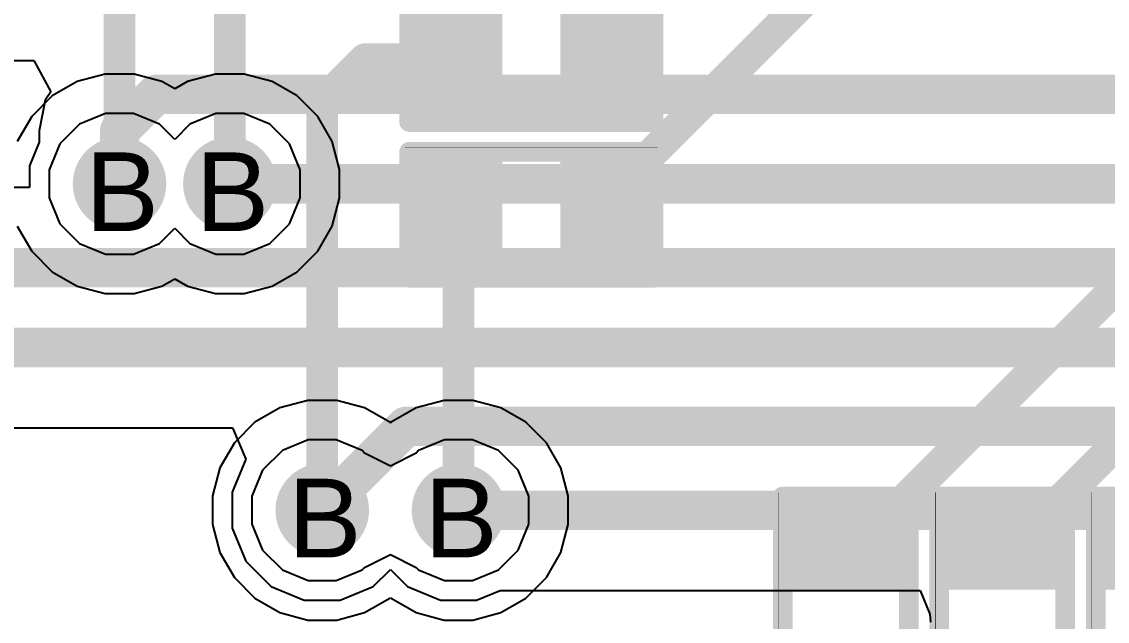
# Model space of a CAD drawing. Header units: inches. Extents: x 0 to 5379, y 0 to 5429.
# Drawn here: x 220.91 to 227.91, y 123.95 to 127.82 of the extents above; entities that cross this region are included whole.
import ezdxf

# ---------------------------------------------------------------- set-up
doc = ezdxf.new("R2010")
doc.units = ezdxf.units.IN
for name, color, linetype in [('Bottom Layer', 5, 'Continuous'), ('Bottom Solder', 6, 'Continuous'), ('Drill Drawing', 1, 'Continuous'), ('GND01', 16, 'Continuous'), ('GND02', 76, 'Continuous'), ('PWR', 156, 'Continuous'), ('SIG 01', 90, 'Continuous'), ('Top Layer', 1, 'Continuous'), ('Top Overlay', 2, 'Continuous'), ('Top Paste', 8, 'Continuous'), ('Top Solder', 216, 'Continuous'), ('Via Holes', 16, 'Continuous')]:
    doc.layers.add(name, color=color, linetype=linetype)
doc.styles.add('Arial', font='', dxfattribs={"height": 0.2})
doc.styles.get('Arial').set_extended_font_data('Arial')

# ---------------------------------------------------------------- blocks, each defined once
blk = doc.blocks.new('R___0402_449')
at = {"layer": 'Top Layer'}
for points in [[(-0.6985, -0.3175), (-0.6985, 0.3175), (-0.2413, 0.3175), (-0.2413, -0.3175)], [(0.2413, -0.3175), (0.2413, 0.3175), (0.6985, 0.3175), (0.6985, -0.3175)]]:
    blk.add_hatch(color=1, dxfattribs=at).paths.add_polyline_path(points)
at = {"layer": 'Top Paste'}
for points in [[(-0.6985, -0.3175), (-0.6985, 0.3175), (-0.2413, 0.3175), (-0.2413, -0.3175)], [(0.2413, -0.3175), (0.2413, 0.3175), (0.6985, 0.3175), (0.6985, -0.3175)]]:
    blk.add_hatch(color=8, dxfattribs=at).paths.add_polyline_path(points)
at = {"layer": 'Top Solder'}
for points in [[(-0.7535, -0.3725), (-0.7535, 0.3725), (-0.1863, 0.3725), (-0.1863, -0.3725)], [(0.1863, -0.3725), (0.1863, 0.3725), (0.7535, 0.3725), (0.7535, -0.3725)]]:
    blk.add_hatch(color=216, dxfattribs=at).paths.add_polyline_path(points)
at = {"layer": 'Top Overlay'}
for points in [[(-0.7874, -0.4064, 0.127, 0.127, 0), (-0.7874, 0.4064, 0.127, 0.127, 0)], [(0.7874, 0.4064, 0.127, 0.127, 0), (-0.7874, 0.4064, 0.127, 0.127, 0)], [(0.7874, -0.4064, 0.127, 0.127, 0), (0.7874, 0.4064, 0.127, 0.127, 0)], [(0.7874, -0.4064, 0.127, 0.127, 0), (-0.7874, -0.4064, 0.127, 0.127, 0)], [(0.8128, -0.4318, 0.00323, 0.00323, 0), (-0.8128, -0.4318, 0.00323, 0.00323, 0)]]:
    blk.add_lwpolyline(points, format="xyseb", dxfattribs=at)
for points in [[(-0.8191, 0.4064, 0.0635, 0.0635, 1), (-0.7556, 0.4064, 0.0635, 0.0635, 1)], [(-0.8191, 0.4064, 0.0635, 0.0635, 1), (-0.7556, 0.4064, 0.0635, 0.0635, 1)], [(0.7556, 0.4064, 0.0635, 0.0635, 1), (0.8191, 0.4064, 0.0635, 0.0635, 1)], [(0.7556, 0.4064, 0.0635, 0.0635, 1), (0.8191, 0.4064, 0.0635, 0.0635, 1)], [(-0.8191, -0.4064, 0.0635, 0.0635, 1), (-0.7556, -0.4064, 0.0635, 0.0635, 1)], [(-0.8191, -0.4064, 0.0635, 0.0635, 1), (-0.7556, -0.4064, 0.0635, 0.0635, 1)], [(0.7556, -0.4064, 0.0635, 0.0635, 1), (0.8191, -0.4064, 0.0635, 0.0635, 1)], [(0.7556, -0.4064, 0.0635, 0.0635, 1), (0.8191, -0.4064, 0.0635, 0.0635, 1)], [(-0.8136, -0.4318, 0.00161, 0.00161, 1), (-0.812, -0.4318, 0.00161, 0.00161, 1)], [(0.812, -0.4318, 0.00161, 0.00161, 1), (0.8136, -0.4318, 0.00161, 0.00161, 1)]]:
    blk.add_lwpolyline(points, format="xyseb", close=True, dxfattribs=at)
blk = doc.blocks.new('R___0402_450')
at = {"layer": 'Top Layer'}
for points in [[(-0.6985, -0.3175), (-0.6985, 0.3175), (-0.2413, 0.3175), (-0.2413, -0.3175)], [(0.2413, -0.3175), (0.2413, 0.3175), (0.6985, 0.3175), (0.6985, -0.3175)]]:
    blk.add_hatch(color=1, dxfattribs=at).paths.add_polyline_path(points)
at = {"layer": 'Top Paste'}
for points in [[(-0.6985, -0.3175), (-0.6985, 0.3175), (-0.2413, 0.3175), (-0.2413, -0.3175)], [(0.2413, -0.3175), (0.2413, 0.3175), (0.6985, 0.3175), (0.6985, -0.3175)]]:
    blk.add_hatch(color=8, dxfattribs=at).paths.add_polyline_path(points)
at = {"layer": 'Top Solder'}
for points in [[(-0.7535, -0.3725), (-0.7535, 0.3725), (-0.1863, 0.3725), (-0.1863, -0.3725)], [(0.1863, -0.3725), (0.1863, 0.3725), (0.7535, 0.3725), (0.7535, -0.3725)]]:
    blk.add_hatch(color=216, dxfattribs=at).paths.add_polyline_path(points)
at = {"layer": 'Top Overlay'}
for points in [[(-0.7874, -0.4064, 0.127, 0.127, 0), (-0.7874, 0.4064, 0.127, 0.127, 0)], [(0.7874, 0.4064, 0.127, 0.127, 0), (-0.7874, 0.4064, 0.127, 0.127, 0)], [(0.7874, -0.4064, 0.127, 0.127, 0), (0.7874, 0.4064, 0.127, 0.127, 0)], [(0.7874, -0.4064, 0.127, 0.127, 0), (-0.7874, -0.4064, 0.127, 0.127, 0)], [(0.8128, -0.4318, 0.00323, 0.00323, 0), (-0.8128, -0.4318, 0.00323, 0.00323, 0)]]:
    blk.add_lwpolyline(points, format="xyseb", dxfattribs=at)
for points in [[(-0.8191, 0.4064, 0.0635, 0.0635, 1), (-0.7556, 0.4064, 0.0635, 0.0635, 1)], [(-0.8191, 0.4064, 0.0635, 0.0635, 1), (-0.7556, 0.4064, 0.0635, 0.0635, 1)], [(0.7556, 0.4064, 0.0635, 0.0635, 1), (0.8191, 0.4064, 0.0635, 0.0635, 1)], [(0.7556, 0.4064, 0.0635, 0.0635, 1), (0.8191, 0.4064, 0.0635, 0.0635, 1)], [(-0.8191, -0.4064, 0.0635, 0.0635, 1), (-0.7556, -0.4064, 0.0635, 0.0635, 1)], [(-0.8191, -0.4064, 0.0635, 0.0635, 1), (-0.7556, -0.4064, 0.0635, 0.0635, 1)], [(0.7556, -0.4064, 0.0635, 0.0635, 1), (0.8191, -0.4064, 0.0635, 0.0635, 1)], [(0.7556, -0.4064, 0.0635, 0.0635, 1), (0.8191, -0.4064, 0.0635, 0.0635, 1)], [(-0.8136, -0.4318, 0.00161, 0.00161, 1), (-0.812, -0.4318, 0.00161, 0.00161, 1)], [(0.812, -0.4318, 0.00161, 0.00161, 1), (0.8136, -0.4318, 0.00161, 0.00161, 1)]]:
    blk.add_lwpolyline(points, format="xyseb", close=True, dxfattribs=at)
blk = doc.blocks.new('R___0402_451')
at = {"layer": 'Top Layer'}
for points in [[(-0.6985, -0.3175), (-0.6985, 0.3175), (-0.2413, 0.3175), (-0.2413, -0.3175)], [(0.2413, -0.3175), (0.2413, 0.3175), (0.6985, 0.3175), (0.6985, -0.3175)]]:
    blk.add_hatch(color=1, dxfattribs=at).paths.add_polyline_path(points)
at = {"layer": 'Top Paste'}
for points in [[(-0.6985, -0.3175), (-0.6985, 0.3175), (-0.2413, 0.3175), (-0.2413, -0.3175)], [(0.2413, -0.3175), (0.2413, 0.3175), (0.6985, 0.3175), (0.6985, -0.3175)]]:
    blk.add_hatch(color=8, dxfattribs=at).paths.add_polyline_path(points)
at = {"layer": 'Top Solder'}
for points in [[(-0.7535, -0.3725), (-0.7535, 0.3725), (-0.1863, 0.3725), (-0.1863, -0.3725)], [(0.1863, -0.3725), (0.1863, 0.3725), (0.7535, 0.3725), (0.7535, -0.3725)]]:
    blk.add_hatch(color=216, dxfattribs=at).paths.add_polyline_path(points)
at = {"layer": 'Top Overlay'}
for points in [[(-0.7874, -0.4064, 0.127, 0.127, 0), (-0.7874, 0.4064, 0.127, 0.127, 0)], [(0.7874, 0.4064, 0.127, 0.127, 0), (-0.7874, 0.4064, 0.127, 0.127, 0)], [(0.7874, -0.4064, 0.127, 0.127, 0), (0.7874, 0.4064, 0.127, 0.127, 0)], [(0.7874, -0.4064, 0.127, 0.127, 0), (-0.7874, -0.4064, 0.127, 0.127, 0)], [(0.8128, -0.4318, 0.00323, 0.00323, 0), (-0.8128, -0.4318, 0.00323, 0.00323, 0)]]:
    blk.add_lwpolyline(points, format="xyseb", dxfattribs=at)
for points in [[(-0.8191, 0.4064, 0.0635, 0.0635, 1), (-0.7556, 0.4064, 0.0635, 0.0635, 1)], [(-0.8191, 0.4064, 0.0635, 0.0635, 1), (-0.7556, 0.4064, 0.0635, 0.0635, 1)], [(0.7556, 0.4064, 0.0635, 0.0635, 1), (0.8191, 0.4064, 0.0635, 0.0635, 1)], [(0.7556, 0.4064, 0.0635, 0.0635, 1), (0.8191, 0.4064, 0.0635, 0.0635, 1)], [(-0.8191, -0.4064, 0.0635, 0.0635, 1), (-0.7556, -0.4064, 0.0635, 0.0635, 1)], [(-0.8191, -0.4064, 0.0635, 0.0635, 1), (-0.7556, -0.4064, 0.0635, 0.0635, 1)], [(0.7556, -0.4064, 0.0635, 0.0635, 1), (0.8191, -0.4064, 0.0635, 0.0635, 1)], [(0.7556, -0.4064, 0.0635, 0.0635, 1), (0.8191, -0.4064, 0.0635, 0.0635, 1)], [(-0.8136, -0.4318, 0.00161, 0.00161, 1), (-0.812, -0.4318, 0.00161, 0.00161, 1)], [(0.812, -0.4318, 0.00161, 0.00161, 1), (0.8136, -0.4318, 0.00161, 0.00161, 1)]]:
    blk.add_lwpolyline(points, format="xyseb", close=True, dxfattribs=at)
blk = doc.blocks.new('R___0402_452')
at = {"layer": 'Top Layer'}
for points in [[(-0.6985, -0.3175), (-0.6985, 0.3175), (-0.2413, 0.3175), (-0.2413, -0.3175)], [(0.2413, -0.3175), (0.2413, 0.3175), (0.6985, 0.3175), (0.6985, -0.3175)]]:
    blk.add_hatch(color=1, dxfattribs=at).paths.add_polyline_path(points)
at = {"layer": 'Top Paste'}
for points in [[(-0.6985, -0.3175), (-0.6985, 0.3175), (-0.2413, 0.3175), (-0.2413, -0.3175)], [(0.2413, -0.3175), (0.2413, 0.3175), (0.6985, 0.3175), (0.6985, -0.3175)]]:
    blk.add_hatch(color=8, dxfattribs=at).paths.add_polyline_path(points)
at = {"layer": 'Top Solder'}
for points in [[(-0.7535, -0.3725), (-0.7535, 0.3725), (-0.1863, 0.3725), (-0.1863, -0.3725)], [(0.1863, -0.3725), (0.1863, 0.3725), (0.7535, 0.3725), (0.7535, -0.3725)]]:
    blk.add_hatch(color=216, dxfattribs=at).paths.add_polyline_path(points)
at = {"layer": 'Top Overlay'}
for points in [[(-0.7874, 0.4064, 0.127, 0.127, 0), (-0.7874, -0.4064, 0.127, 0.127, 0)], [(0.7874, 0.4064, 0.127, 0.127, 0), (-0.7874, 0.4064, 0.127, 0.127, 0)], [(0.7874, 0.4064, 0.127, 0.127, 0), (0.7874, -0.4064, 0.127, 0.127, 0)], [(0.7874, -0.4064, 0.127, 0.127, 0), (-0.7874, -0.4064, 0.127, 0.127, 0)], [(0.8128, -0.4318, 0.00323, 0.00323, 0), (-0.8128, -0.4318, 0.00323, 0.00323, 0)]]:
    blk.add_lwpolyline(points, format="xyseb", dxfattribs=at)
for points in [[(-0.8191, 0.4064, 0.0635, 0.0635, 1), (-0.7556, 0.4064, 0.0635, 0.0635, 1)], [(-0.8191, 0.4064, 0.0635, 0.0635, 1), (-0.7556, 0.4064, 0.0635, 0.0635, 1)], [(0.7556, 0.4064, 0.0635, 0.0635, 1), (0.8191, 0.4064, 0.0635, 0.0635, 1)], [(0.7556, 0.4064, 0.0635, 0.0635, 1), (0.8191, 0.4064, 0.0635, 0.0635, 1)], [(-0.8191, -0.4064, 0.0635, 0.0635, 1), (-0.7556, -0.4064, 0.0635, 0.0635, 1)], [(-0.8191, -0.4064, 0.0635, 0.0635, 1), (-0.7556, -0.4064, 0.0635, 0.0635, 1)], [(0.7556, -0.4064, 0.0635, 0.0635, 1), (0.8191, -0.4064, 0.0635, 0.0635, 1)], [(0.7556, -0.4064, 0.0635, 0.0635, 1), (0.8191, -0.4064, 0.0635, 0.0635, 1)], [(-0.8136, -0.4318, 0.00161, 0.00161, 1), (-0.812, -0.4318, 0.00161, 0.00161, 1)], [(0.812, -0.4318, 0.00161, 0.00161, 1), (0.8136, -0.4318, 0.00161, 0.00161, 1)]]:
    blk.add_lwpolyline(points, format="xyseb", close=True, dxfattribs=at)
blk = doc.blocks.new('R___0402_453')
at = {"layer": 'Top Layer'}
for points in [[(-0.6985, -0.3175), (-0.6985, 0.3175), (-0.2413, 0.3175), (-0.2413, -0.3175)], [(0.2413, -0.3175), (0.2413, 0.3175), (0.6985, 0.3175), (0.6985, -0.3175)]]:
    blk.add_hatch(color=1, dxfattribs=at).paths.add_polyline_path(points)
at = {"layer": 'Top Paste'}
for points in [[(-0.6985, -0.3175), (-0.6985, 0.3175), (-0.2413, 0.3175), (-0.2413, -0.3175)], [(0.2413, -0.3175), (0.2413, 0.3175), (0.6985, 0.3175), (0.6985, -0.3175)]]:
    blk.add_hatch(color=8, dxfattribs=at).paths.add_polyline_path(points)
at = {"layer": 'Top Solder'}
for points in [[(-0.7535, -0.3725), (-0.7535, 0.3725), (-0.1863, 0.3725), (-0.1863, -0.3725)], [(0.1863, -0.3725), (0.1863, 0.3725), (0.7535, 0.3725), (0.7535, -0.3725)]]:
    blk.add_hatch(color=216, dxfattribs=at).paths.add_polyline_path(points)
at = {"layer": 'Top Overlay'}
for points in [[(-0.7874, 0.4064, 0.127, 0.127, 0), (-0.7874, -0.4064, 0.127, 0.127, 0)], [(0.7874, 0.4064, 0.127, 0.127, 0), (-0.7874, 0.4064, 0.127, 0.127, 0)], [(0.7874, 0.4064, 0.127, 0.127, 0), (0.7874, -0.4064, 0.127, 0.127, 0)], [(0.7874, -0.4064, 0.127, 0.127, 0), (-0.7874, -0.4064, 0.127, 0.127, 0)], [(0.8128, -0.4318, 0.00323, 0.00323, 0), (-0.8128, -0.4318, 0.00323, 0.00323, 0)]]:
    blk.add_lwpolyline(points, format="xyseb", dxfattribs=at)
for points in [[(-0.8191, 0.4064, 0.0635, 0.0635, 1), (-0.7556, 0.4064, 0.0635, 0.0635, 1)], [(-0.8191, 0.4064, 0.0635, 0.0635, 1), (-0.7556, 0.4064, 0.0635, 0.0635, 1)], [(0.7556, 0.4064, 0.0635, 0.0635, 1), (0.8191, 0.4064, 0.0635, 0.0635, 1)], [(0.7556, 0.4064, 0.0635, 0.0635, 1), (0.8191, 0.4064, 0.0635, 0.0635, 1)], [(-0.8191, -0.4064, 0.0635, 0.0635, 1), (-0.7556, -0.4064, 0.0635, 0.0635, 1)], [(-0.8191, -0.4064, 0.0635, 0.0635, 1), (-0.7556, -0.4064, 0.0635, 0.0635, 1)], [(0.7556, -0.4064, 0.0635, 0.0635, 1), (0.8191, -0.4064, 0.0635, 0.0635, 1)], [(0.7556, -0.4064, 0.0635, 0.0635, 1), (0.8191, -0.4064, 0.0635, 0.0635, 1)], [(-0.8136, -0.4318, 0.00161, 0.00161, 1), (-0.812, -0.4318, 0.00161, 0.00161, 1)], [(0.812, -0.4318, 0.00161, 0.00161, 1), (0.8136, -0.4318, 0.00161, 0.00161, 1)]]:
    blk.add_lwpolyline(points, format="xyseb", close=True, dxfattribs=at)

msp = doc.modelspace()

# ---------------------------------------------------------------- hatches: boundary and pattern name
at = {"layer": 'Bottom Layer'}
h = msp.add_hatch(color=5, dxfattribs=at)
edge = h.paths.add_edge_path()
edge.add_arc((221.5435, 126.7714), 0.2, 0, 360)
h = msp.add_hatch(color=5, dxfattribs=at)
edge = h.paths.add_edge_path()
edge.add_arc((222.2547, 126.7714), 0.2, 0, 360)
h = msp.add_hatch(color=5, dxfattribs=at)
edge = h.paths.add_edge_path()
edge.add_arc((222.8505, 124.6672), 0.2, 0, 360)
h = msp.add_hatch(color=5, dxfattribs=at)
edge = h.paths.add_edge_path()
edge.add_arc((223.7289, 124.6672), 0.2, 0, 360)
at = {"layer": 'Bottom Solder'}
h = msp.add_hatch(color=6, dxfattribs=at)
edge = h.paths.add_edge_path()
edge.add_arc((221.5435, 126.7714), 0.3016, 0, 360)
h = msp.add_hatch(color=6, dxfattribs=at)
edge = h.paths.add_edge_path()
edge.add_arc((222.2547, 126.7714), 0.3016, 0, 360)
h = msp.add_hatch(color=6, dxfattribs=at)
edge = h.paths.add_edge_path()
edge.add_arc((222.8505, 124.6672), 0.3016, 0, 360)
h = msp.add_hatch(color=6, dxfattribs=at)
edge = h.paths.add_edge_path()
edge.add_arc((223.7289, 124.6672), 0.3016, 0, 360)
at = {"layer": 'GND01'}
h = msp.add_hatch(color=16, dxfattribs=at)
edge = h.paths.add_edge_path()
edge.add_arc((221.5435, 126.7714), 0.2, 0, 360)
h = msp.add_hatch(color=16, dxfattribs=at)
edge = h.paths.add_edge_path()
edge.add_arc((222.2547, 126.7714), 0.2, 0, 360)
h = msp.add_hatch(color=16, dxfattribs=at)
edge = h.paths.add_edge_path()
edge.add_arc((222.8505, 124.6672), 0.2, 0, 360)
h = msp.add_hatch(color=16, dxfattribs=at)
edge = h.paths.add_edge_path()
edge.add_arc((223.7289, 124.6672), 0.2, 0, 360)
at = {"layer": 'GND02'}
h = msp.add_hatch(color=76, dxfattribs=at)
edge = h.paths.add_edge_path()
edge.add_arc((221.5435, 126.7714), 0.2, 0, 360)
h = msp.add_hatch(color=76, dxfattribs=at)
edge = h.paths.add_edge_path()
edge.add_arc((222.2547, 126.7714), 0.2, 0, 360)
h = msp.add_hatch(color=76, dxfattribs=at)
edge = h.paths.add_edge_path()
edge.add_arc((222.8505, 124.6672), 0.2, 0, 360)
h = msp.add_hatch(color=76, dxfattribs=at)
edge = h.paths.add_edge_path()
edge.add_arc((223.7289, 124.6672), 0.2, 0, 360)
at = {"layer": 'PWR'}
h = msp.add_hatch(color=156, dxfattribs=at)
edge = h.paths.add_edge_path()
edge.add_arc((221.5435, 126.7714), 0.2, 0, 360)
h = msp.add_hatch(color=156, dxfattribs=at)
edge = h.paths.add_edge_path()
edge.add_arc((222.2547, 126.7714), 0.2, 0, 360)
h = msp.add_hatch(color=156, dxfattribs=at)
edge = h.paths.add_edge_path()
edge.add_arc((222.8505, 124.6672), 0.2, 0, 360)
h = msp.add_hatch(color=156, dxfattribs=at)
edge = h.paths.add_edge_path()
edge.add_arc((223.7289, 124.6672), 0.2, 0, 360)
at = {"layer": 'SIG 01'}
h = msp.add_hatch(color=90, dxfattribs=at)
edge = h.paths.add_edge_path()
edge.add_arc((221.5435, 126.7714), 0.2, 0, 360)
h = msp.add_hatch(color=90, dxfattribs=at)
edge = h.paths.add_edge_path()
edge.add_arc((222.2547, 126.7714), 0.2, 0, 360)
h = msp.add_hatch(color=90, dxfattribs=at)
edge = h.paths.add_edge_path()
edge.add_arc((222.8505, 124.6672), 0.2, 0, 360)
h = msp.add_hatch(color=90, dxfattribs=at)
edge = h.paths.add_edge_path()
edge.add_arc((223.7289, 124.6672), 0.2, 0, 360)
at = {"layer": 'Top Layer'}
h = msp.add_hatch(color=1, dxfattribs=at)
edge = h.paths.add_edge_path()
edge.add_arc((221.5435, 126.7714), 0.2, 0, 360)
h = msp.add_hatch(color=1, dxfattribs=at)
edge = h.paths.add_edge_path()
edge.add_arc((222.2547, 126.7714), 0.2, 0, 360)
h = msp.add_hatch(color=1, dxfattribs=at)
edge = h.paths.add_edge_path()
edge.add_arc((222.8505, 124.6672), 0.2, 0, 360)
h = msp.add_hatch(color=1, dxfattribs=at)
edge = h.paths.add_edge_path()
edge.add_arc((223.7289, 124.6672), 0.2, 0, 360)
at = {"layer": 'Top Solder'}
h = msp.add_hatch(color=216, dxfattribs=at)
edge = h.paths.add_edge_path()
edge.add_arc((221.5435, 126.7714), 0.3016, 0, 360)
h = msp.add_hatch(color=216, dxfattribs=at)
edge = h.paths.add_edge_path()
edge.add_arc((222.2547, 126.7714), 0.3016, 0, 360)
h = msp.add_hatch(color=216, dxfattribs=at)
edge = h.paths.add_edge_path()
edge.add_arc((222.8505, 124.6672), 0.3016, 0, 360)
h = msp.add_hatch(color=216, dxfattribs=at)
edge = h.paths.add_edge_path()
edge.add_arc((223.7289, 124.6672), 0.3016, 0, 360)
at = {"layer": 'Via Holes'}
h = msp.add_hatch(color=7, dxfattribs=at)
edge = h.paths.add_edge_path()
edge.add_arc((221.5435, 126.7714), 0.1, 0, 360)
h = msp.add_hatch(color=7, dxfattribs=at)
edge = h.paths.add_edge_path()
edge.add_arc((222.2547, 126.7714), 0.1, 0, 360)
h = msp.add_hatch(color=7, dxfattribs=at)
edge = h.paths.add_edge_path()
edge.add_arc((222.8505, 124.6672), 0.1, 0, 360)
h = msp.add_hatch(color=7, dxfattribs=at)
edge = h.paths.add_edge_path()
edge.add_arc((223.7289, 124.6672), 0.1, 0, 360)

# ---------------------------------------------------------------- linework, layer by layer
at = {"layer": 'Bottom Layer'}
for p, q in [((221.4503, 127.4794), (221.2702, 127.4312)), ((221.6367, 127.4794), (221.4503, 127.4794)), ((221.8167, 127.4312), (221.6367, 127.4794)), ((222.1615, 127.4794), (221.9814, 127.4312)), ((222.3479, 127.4794), (222.1615, 127.4794)), ((222.5279, 127.4312), (222.3479, 127.4794)), ((221.2702, 127.4312), (221.1087, 127.3379)), ((221.8991, 127.3836), (221.8167, 127.4312)), ((221.9814, 127.4312), (221.8991, 127.3836)), ((222.6894, 127.3379), (222.5279, 127.4312)), ((221.1087, 127.3379), (220.9769, 127.2061)), ((222.8212, 127.2061), (222.6894, 127.3379)), ((220.9769, 127.2061), (220.8837, 127.0447)), ((222.9144, 127.0447), (222.8212, 127.2061)), ((222.9627, 126.8646), (222.9144, 127.0447)), ((222.9627, 126.6782), (222.9627, 126.8646)), ((222.9144, 126.4981), (222.9627, 126.6782)), ((220.8837, 126.4981), (220.9769, 126.3367)), ((222.8212, 126.3367), (222.9144, 126.4981)), ((220.9769, 126.3367), (221.1087, 126.2049)), ((222.6894, 126.2049), (222.8212, 126.3367)), ((221.1087, 126.2049), (221.2702, 126.1117)), ((222.5279, 126.1117), (222.6894, 126.2049)), ((221.8167, 126.1117), (221.8991, 126.1592)), ((221.8991, 126.1592), (221.9814, 126.1117)), ((221.2702, 126.1117), (221.4503, 126.0634)), ((221.6367, 126.0634), (221.8167, 126.1117)), ((221.9814, 126.1117), (222.1615, 126.0634)), ((222.3479, 126.0634), (222.5279, 126.1117)), ((221.4503, 126.0634), (221.6367, 126.0634)), ((222.1615, 126.0634), (222.3479, 126.0634)), ((222.7572, 125.3752), (222.5772, 125.327)), ((222.9437, 125.3752), (222.7572, 125.3752)), ((223.1237, 125.327), (222.9437, 125.3752)), ((223.6357, 125.3752), (223.4556, 125.327)), ((223.8221, 125.3752), (223.6357, 125.3752)), ((224.0021, 125.327), (223.8221, 125.3752)), ((222.5772, 125.327), (222.4157, 125.2338)), ((223.2852, 125.2338), (223.1237, 125.327)), ((223.4556, 125.327), (223.2941, 125.2338)), ((224.1636, 125.2338), (224.0021, 125.327)), ((222.4157, 125.2338), (222.2839, 125.1019)), ((223.2897, 125.2293), (223.2852, 125.2338)), ((223.2941, 125.2338), (223.2897, 125.2293)), ((224.2954, 125.1019), (224.1636, 125.2338)), ((222.2839, 125.1019), (222.1907, 124.9405)), ((224.3886, 124.9405), (224.2954, 125.1019)), ((222.1907, 124.9405), (222.1425, 124.7604)), ((224.4369, 124.7604), (224.3886, 124.9405)), ((222.1425, 124.7604), (222.1425, 124.574)), ((224.4369, 124.574), (224.4369, 124.7604)), ((222.1425, 124.574), (222.1907, 124.3939)), ((224.3886, 124.3939), (224.4369, 124.574)), ((222.1907, 124.3939), (222.2839, 124.2325)), ((224.2954, 124.2325), (224.3886, 124.3939)), ((222.2839, 124.2325), (222.4157, 124.1007)), ((224.1636, 124.1007), (224.2954, 124.2325)), ((223.2852, 124.1007), (223.2897, 124.1052)), ((223.2897, 124.1052), (223.2941, 124.1007)), ((222.4157, 124.1007), (222.5772, 124.0075)), ((223.1237, 124.0075), (223.2852, 124.1007)), ((223.2941, 124.1007), (223.4556, 124.0075)), ((224.0021, 124.0075), (224.1636, 124.1007)), ((222.5772, 124.0075), (222.7572, 123.9592)), ((222.9437, 123.9592), (223.1237, 124.0075)), ((223.4556, 124.0075), (223.6357, 123.9592)), ((223.8221, 123.9592), (224.0021, 124.0075)), ((222.7572, 123.9592), (222.9437, 123.9592)), ((223.6357, 123.9592), (223.8221, 123.9592))]:
    msp.add_line(p, q, dxfattribs=at)
at = {"layer": 'GND01'}
for p, q in [((221.4532, 127.2254), (221.2863, 127.1563)), ((221.6338, 127.2254), (221.4532, 127.2254)), ((221.8006, 127.1563), (221.6338, 127.2254)), ((222.1644, 127.2254), (221.9975, 127.1563)), ((222.345, 127.2254), (222.1644, 127.2254)), ((222.5118, 127.1563), (222.345, 127.2254)), ((221.2863, 127.1563), (221.1586, 127.0286)), ((221.8991, 127.0579), (221.8006, 127.1563)), ((221.9975, 127.1563), (221.8991, 127.0579)), ((222.6396, 127.0286), (222.5118, 127.1563)), ((221.1586, 127.0286), (221.0895, 126.8617)), ((222.7087, 126.8617), (222.6396, 127.0286)), ((221.0895, 126.8617), (221.0895, 126.6811)), ((222.7087, 126.6811), (222.7087, 126.8617)), ((221.0895, 126.6811), (221.1586, 126.5142)), ((222.6396, 126.5142), (222.7087, 126.6811)), ((221.1586, 126.5142), (221.2863, 126.3865)), ((221.8006, 126.3865), (221.8991, 126.485)), ((221.8991, 126.485), (221.9975, 126.3865)), ((222.5118, 126.3865), (222.6396, 126.5142)), ((221.2863, 126.3865), (221.4532, 126.3174)), ((221.6338, 126.3174), (221.8006, 126.3865)), ((221.9975, 126.3865), (222.1644, 126.3174)), ((222.345, 126.3174), (222.5118, 126.3865)), ((221.4532, 126.3174), (221.6338, 126.3174)), ((222.1644, 126.3174), (222.345, 126.3174)), ((222.7601, 125.1212), (222.5933, 125.0521)), ((222.9408, 125.1212), (222.7601, 125.1212)), ((223.1076, 125.0521), (222.9408, 125.1212)), ((223.6386, 125.1212), (223.4717, 125.0521)), ((223.8192, 125.1212), (223.6386, 125.1212)), ((223.986, 125.0521), (223.8192, 125.1212)), ((222.5933, 125.0521), (222.4656, 124.9244)), ((223.1237, 125.036), (223.1076, 125.0521)), ((223.2897, 124.9519), (223.1237, 125.036)), ((223.4556, 125.036), (223.2897, 124.9519)), ((223.4717, 125.0521), (223.4556, 125.036)), ((224.1138, 124.9244), (223.986, 125.0521)), ((222.4656, 124.9244), (222.3965, 124.7575)), ((224.1829, 124.7575), (224.1138, 124.9244)), ((222.3965, 124.7575), (222.3965, 124.5769)), ((224.1829, 124.5769), (224.1829, 124.7575)), ((222.3965, 124.5769), (222.4656, 124.41)), ((224.1138, 124.41), (224.1829, 124.5769)), ((222.4656, 124.41), (222.5933, 124.2823)), ((223.986, 124.2823), (224.1138, 124.41)), ((223.1237, 124.2984), (223.2897, 124.3825)), ((223.2897, 124.3825), (223.4556, 124.2984)), ((222.5933, 124.2823), (222.7601, 124.2132)), ((222.9408, 124.2132), (223.1076, 124.2823)), ((223.1076, 124.2823), (223.1237, 124.2984)), ((223.4556, 124.2984), (223.4717, 124.2823)), ((223.4717, 124.2823), (223.6386, 124.2132)), ((223.8192, 124.2132), (223.986, 124.2823)), ((222.7601, 124.2132), (222.9408, 124.2132)), ((223.6386, 124.2132), (223.8192, 124.2132))]:
    msp.add_line(p, q, dxfattribs=at)
at = {"layer": 'GND02'}
for p, q in [((221.4532, 127.2254), (221.2863, 127.1563)), ((221.6338, 127.2254), (221.4532, 127.2254)), ((221.8006, 127.1563), (221.6338, 127.2254)), ((222.1644, 127.2254), (221.9975, 127.1563)), ((222.345, 127.2254), (222.1644, 127.2254)), ((222.5118, 127.1563), (222.345, 127.2254)), ((221.2863, 127.1563), (221.1586, 127.0286)), ((221.8991, 127.0579), (221.8006, 127.1563)), ((221.9975, 127.1563), (221.8991, 127.0579)), ((222.6396, 127.0286), (222.5118, 127.1563)), ((221.1586, 127.0286), (221.0895, 126.8617)), ((222.7087, 126.8617), (222.6396, 127.0286)), ((221.0895, 126.8617), (221.0895, 126.6811)), ((222.7087, 126.6811), (222.7087, 126.8617)), ((221.0895, 126.6811), (221.1586, 126.5142)), ((222.6396, 126.5142), (222.7087, 126.6811)), ((221.1586, 126.5142), (221.2863, 126.3865)), ((221.8006, 126.3865), (221.8991, 126.485)), ((221.8991, 126.485), (221.9975, 126.3865)), ((222.5118, 126.3865), (222.6396, 126.5142)), ((221.2863, 126.3865), (221.4532, 126.3174)), ((221.6338, 126.3174), (221.8006, 126.3865)), ((221.9975, 126.3865), (222.1644, 126.3174)), ((222.345, 126.3174), (222.5118, 126.3865)), ((221.4532, 126.3174), (221.6338, 126.3174)), ((222.1644, 126.3174), (222.345, 126.3174)), ((222.7601, 125.1212), (222.5933, 125.0521)), ((222.9408, 125.1212), (222.7601, 125.1212)), ((223.1076, 125.0521), (222.9408, 125.1212)), ((223.6386, 125.1212), (223.4717, 125.0521)), ((223.8192, 125.1212), (223.6386, 125.1212)), ((223.986, 125.0521), (223.8192, 125.1212)), ((222.5933, 125.0521), (222.4656, 124.9244)), ((223.1237, 125.036), (223.1076, 125.0521)), ((223.2897, 124.9519), (223.1237, 125.036)), ((223.4556, 125.036), (223.2897, 124.9519)), ((223.4717, 125.0521), (223.4556, 125.036)), ((224.1138, 124.9244), (223.986, 125.0521)), ((222.4656, 124.9244), (222.3965, 124.7575)), ((224.1829, 124.7575), (224.1138, 124.9244)), ((222.3965, 124.7575), (222.3965, 124.5769)), ((224.1829, 124.5769), (224.1829, 124.7575)), ((222.3965, 124.5769), (222.4656, 124.41)), ((224.1138, 124.41), (224.1829, 124.5769)), ((222.4656, 124.41), (222.5933, 124.2823)), ((223.986, 124.2823), (224.1138, 124.41)), ((223.1237, 124.2984), (223.2897, 124.3825)), ((223.2897, 124.3825), (223.4556, 124.2984)), ((222.5933, 124.2823), (222.7601, 124.2132)), ((222.9408, 124.2132), (223.1076, 124.2823)), ((223.1076, 124.2823), (223.1237, 124.2984)), ((223.4556, 124.2984), (223.4717, 124.2823)), ((223.4717, 124.2823), (223.6386, 124.2132)), ((223.8192, 124.2132), (223.986, 124.2823)), ((222.7601, 124.2132), (222.9408, 124.2132)), ((223.6386, 124.2132), (223.8192, 124.2132))]:
    msp.add_line(p, q, dxfattribs=at)
at = {"layer": 'PWR'}
for p, q in [((221.4532, 127.2254), (221.2863, 127.1563)), ((221.6338, 127.2254), (221.4532, 127.2254)), ((221.8006, 127.1563), (221.6338, 127.2254)), ((222.1644, 127.2254), (221.9975, 127.1563)), ((222.345, 127.2254), (222.1644, 127.2254)), ((222.5118, 127.1563), (222.345, 127.2254)), ((221.2863, 127.1563), (221.1586, 127.0286)), ((221.8991, 127.0579), (221.8006, 127.1563)), ((221.9975, 127.1563), (221.8991, 127.0579)), ((222.6396, 127.0286), (222.5118, 127.1563)), ((221.1586, 127.0286), (221.0895, 126.8617)), ((222.7087, 126.8617), (222.6396, 127.0286)), ((221.0895, 126.8617), (221.0895, 126.6811)), ((222.7087, 126.6811), (222.7087, 126.8617)), ((221.0895, 126.6811), (221.1586, 126.5142)), ((222.6396, 126.5142), (222.7087, 126.6811)), ((221.1586, 126.5142), (221.2863, 126.3865)), ((221.8006, 126.3865), (221.8991, 126.485)), ((221.8991, 126.485), (221.9975, 126.3865)), ((222.5118, 126.3865), (222.6396, 126.5142)), ((221.2863, 126.3865), (221.4532, 126.3174)), ((221.6338, 126.3174), (221.8006, 126.3865)), ((221.9975, 126.3865), (222.1644, 126.3174)), ((222.345, 126.3174), (222.5118, 126.3865)), ((221.4532, 126.3174), (221.6338, 126.3174)), ((222.1644, 126.3174), (222.345, 126.3174)), ((222.7601, 125.1212), (222.5933, 125.0521)), ((222.9408, 125.1212), (222.7601, 125.1212)), ((223.1076, 125.0521), (222.9408, 125.1212)), ((223.6386, 125.1212), (223.4717, 125.0521)), ((223.8192, 125.1212), (223.6386, 125.1212)), ((223.986, 125.0521), (223.8192, 125.1212)), ((222.5933, 125.0521), (222.4656, 124.9244)), ((223.1237, 125.036), (223.1076, 125.0521)), ((223.2897, 124.9519), (223.1237, 125.036)), ((223.4556, 125.036), (223.2897, 124.9519)), ((223.4717, 125.0521), (223.4556, 125.036)), ((224.1138, 124.9244), (223.986, 125.0521)), ((222.4656, 124.9244), (222.3965, 124.7575)), ((224.1829, 124.7575), (224.1138, 124.9244)), ((222.3965, 124.7575), (222.3965, 124.5769)), ((224.1829, 124.5769), (224.1829, 124.7575)), ((222.3965, 124.5769), (222.4656, 124.41)), ((224.1138, 124.41), (224.1829, 124.5769)), ((222.4656, 124.41), (222.5933, 124.2823)), ((223.986, 124.2823), (224.1138, 124.41)), ((223.1237, 124.2984), (223.2897, 124.3825)), ((223.2897, 124.3825), (223.4556, 124.2984)), ((222.5933, 124.2823), (222.7601, 124.2132)), ((222.9408, 124.2132), (223.1076, 124.2823)), ((223.1076, 124.2823), (223.1237, 124.2984)), ((223.4556, 124.2984), (223.4717, 124.2823)), ((223.4717, 124.2823), (223.6386, 124.2132)), ((223.8192, 124.2132), (223.986, 124.2823)), ((222.7601, 124.2132), (222.9408, 124.2132)), ((223.6386, 124.2132), (223.8192, 124.2132))]:
    msp.add_line(p, q, dxfattribs=at)
at = {"layer": 'SIG 01'}
for p, q in [((213.8857, 127.5673), (220.9917, 127.5673)), ((220.9917, 127.5673), (221.1003, 127.3641)), ((221.1003, 127.3641), (221.0649, 127.3112)), ((221.0649, 127.3112), (221.0255, 127.113)), ((221.0255, 127.113), (221.0255, 127.0392)), ((221.0255, 127.0392), (220.9625, 126.887)), ((220.9625, 126.887), (220.9625, 126.7481)), ((220.9625, 126.7481), (213.7365, 126.7481)), ((213.9416, 125.1981), (222.2723, 125.1981)), ((222.2723, 125.1981), (222.3579, 124.9963)), ((222.3579, 124.9963), (222.2695, 124.7828)), ((222.2695, 124.7828), (222.2695, 124.5517)), ((222.2695, 124.5517), (222.3579, 124.3381)), ((222.3579, 124.3381), (222.5213, 124.1747)), ((223.1796, 124.1747), (223.2897, 124.2848)), ((223.2897, 124.2848), (223.3998, 124.1747)), ((222.5213, 124.1747), (222.7349, 124.0862)), ((222.966, 124.0862), (223.1796, 124.1747)), ((223.3998, 124.1747), (223.6133, 124.0862)), ((223.8444, 124.0862), (223.9966, 124.1493)), ((223.9966, 124.1493), (226.7053, 124.1493)), ((226.7053, 124.1493), (226.7686, 123.9963)), ((222.7349, 124.0862), (222.966, 124.0862)), ((223.6133, 124.0862), (223.8444, 124.0862)), ((226.7686, 123.9963), (226.7728, 123.9461))]:
    msp.add_line(p, q, dxfattribs=at)
for points in [[(221.5435, 127.113, 0.254, 0.254, 0), (221.7791, 127.3486, 0.254, 0.254, 0)], [(221.7791, 127.3486, 0.254, 0.254, 0), (228.2167, 127.3486, 0.254, 0.254, 0)], [(221.5435, 126.7714, 0.254, 0.254, 0), (221.5435, 127.113, 0.254, 0.254, 0)], [(222.2547, 126.7714, 0.254, 0.254, 0), (228.4558, 126.7714, 0.254, 0.254, 0)], [(210.4695, 126.2302, 0.254, 0.254, 0), (228.9745, 126.2302, 0.254, 0.254, 0)], [(213.7271, 125.7161, 0.254, 0.254, 0), (229.2864, 125.7161, 0.254, 0.254, 0)], [(222.8505, 124.6672, 0.254, 0.254, 0), (223.3913, 125.2081, 0.254, 0.254, 0)], [(223.3913, 125.2081, 0.254, 0.254, 0), (229.8706, 125.2081, 0.254, 0.254, 0)], [(223.7289, 124.6672, 0.254, 0.254, 0), (230.1171, 124.6672, 0.254, 0.254, 0)]]:
    msp.add_lwpolyline(points, format="xyseb", dxfattribs=at)
for points in [[(221.7156, 127.3486, 0.127, 0.127, 1), (221.8426, 127.3486, 0.127, 0.127, 1)], [(221.7156, 127.3486, 0.127, 0.127, 1), (221.8426, 127.3486, 0.127, 0.127, 1)], [(221.48, 127.113, 0.127, 0.127, 1), (221.607, 127.113, 0.127, 0.127, 1)], [(221.48, 127.113, 0.127, 0.127, 1), (221.607, 127.113, 0.127, 0.127, 1)], [(221.48, 126.7714, 0.127, 0.127, 1), (221.607, 126.7714, 0.127, 0.127, 1)], [(222.1912, 126.7714, 0.127, 0.127, 1), (222.3182, 126.7714, 0.127, 0.127, 1)], [(223.3278, 125.2081, 0.127, 0.127, 1), (223.4548, 125.2081, 0.127, 0.127, 1)], [(223.3278, 125.2081, 0.127, 0.127, 1), (223.4548, 125.2081, 0.127, 0.127, 1)], [(222.787, 124.6672, 0.127, 0.127, 1), (222.914, 124.6672, 0.127, 0.127, 1)], [(223.6654, 124.6672, 0.127, 0.127, 1), (223.7924, 124.6672, 0.127, 0.127, 1)]]:
    msp.add_lwpolyline(points, format="xyseb", close=True, dxfattribs=at)
at = {"layer": 'Top Layer'}
for points in [[(224.6687, 127.6651, 0.2032, 0.2032, 0), (226.3964, 129.3928, 0.2032, 0.2032, 0)], [(221.5435, 126.7714, 0.2032, 0.2032, 0), (221.5435, 128.8588, 0.2032, 0.2032, 0)], [(224.7957, 126.7881, 0.2032, 0.2032, 0), (226.8985, 128.8909, 0.2032, 0.2032, 0)], [(222.2547, 126.7714, 0.2032, 0.2032, 0), (222.2547, 128.2581, 0.2032, 0.2032, 0)], [(224.6687, 127.5762, 0.2032, 0.2032, 0), (224.6687, 127.6651, 0.2032, 0.2032, 0)], [(222.8505, 127.2994, 0.2032, 0.2032, 0), (223.1272, 127.5762, 0.2032, 0.2032, 0)], [(223.1272, 127.5762, 0.2032, 0.2032, 0), (223.7289, 127.5762, 0.2032, 0.2032, 0)], [(222.8505, 124.6672, 0.2032, 0.2032, 0), (222.8505, 127.2994, 0.2032, 0.2032, 0)], [(224.6687, 126.5722, 0.2032, 0.2032, 0), (224.7957, 126.7881, 0.2032, 0.2032, 0)], [(223.7289, 124.6672, 0.2032, 0.2032, 0), (223.7289, 126.5722, 0.2032, 0.2032, 0)], [(226.307, 124.4386, 0.2032, 0.2032, 0), (228.2553, 126.3869, 0.2032, 0.2032, 0)], [(227.3161, 124.4386, 0.2032, 0.2032, 0), (228.7553, 125.8778, 0.2032, 0.2032, 0)], [(226.2181, 124.4386, 0.2032, 0.2032, 0), (226.307, 124.4386, 0.2032, 0.2032, 0)], [(227.2272, 124.4386, 0.2032, 0.2032, 0), (227.3161, 124.4386, 0.2032, 0.2032, 0)]]:
    msp.add_lwpolyline(points, format="xyseb", dxfattribs=at)
for points in [[(224.6179, 127.6651, 0.1016, 0.1016, 1), (224.7195, 127.6651, 0.1016, 0.1016, 1)], [(224.6179, 127.6651, 0.1016, 0.1016, 1), (224.7195, 127.6651, 0.1016, 0.1016, 1)], [(223.0764, 127.5762, 0.1016, 0.1016, 1), (223.178, 127.5762, 0.1016, 0.1016, 1)], [(223.0764, 127.5762, 0.1016, 0.1016, 1), (223.178, 127.5762, 0.1016, 0.1016, 1)], [(223.6781, 127.5762, 0.1016, 0.1016, 1), (223.7797, 127.5762, 0.1016, 0.1016, 1)], [(224.6179, 127.5762, 0.1016, 0.1016, 1), (224.7195, 127.5762, 0.1016, 0.1016, 1)], [(222.7997, 127.2994, 0.1016, 0.1016, 1), (222.9013, 127.2994, 0.1016, 0.1016, 1)], [(222.7997, 127.2994, 0.1016, 0.1016, 1), (222.9013, 127.2994, 0.1016, 0.1016, 1)], [(221.4927, 126.7714, 0.1016, 0.1016, 1), (221.5943, 126.7714, 0.1016, 0.1016, 1)], [(222.2039, 126.7714, 0.1016, 0.1016, 1), (222.3055, 126.7714, 0.1016, 0.1016, 1)], [(224.7449, 126.7881, 0.1016, 0.1016, 1), (224.8465, 126.7881, 0.1016, 0.1016, 1)], [(224.7449, 126.7881, 0.1016, 0.1016, 1), (224.8465, 126.7881, 0.1016, 0.1016, 1)], [(223.6781, 126.5722, 0.1016, 0.1016, 1), (223.7797, 126.5722, 0.1016, 0.1016, 1)], [(224.6179, 126.5722, 0.1016, 0.1016, 1), (224.7195, 126.5722, 0.1016, 0.1016, 1)], [(222.7997, 124.6672, 0.1016, 0.1016, 1), (222.9013, 124.6672, 0.1016, 0.1016, 1)], [(223.6781, 124.6672, 0.1016, 0.1016, 1), (223.7797, 124.6672, 0.1016, 0.1016, 1)], [(226.1673, 124.4386, 0.1016, 0.1016, 1), (226.2689, 124.4386, 0.1016, 0.1016, 1)], [(226.2562, 124.4386, 0.1016, 0.1016, 1), (226.3578, 124.4386, 0.1016, 0.1016, 1)], [(226.2562, 124.4386, 0.1016, 0.1016, 1), (226.3578, 124.4386, 0.1016, 0.1016, 1)], [(227.1764, 124.4386, 0.1016, 0.1016, 1), (227.278, 124.4386, 0.1016, 0.1016, 1)], [(227.2653, 124.4386, 0.1016, 0.1016, 1), (227.3669, 124.4386, 0.1016, 0.1016, 1)], [(227.2653, 124.4386, 0.1016, 0.1016, 1), (227.3669, 124.4386, 0.1016, 0.1016, 1)]]:
    msp.add_lwpolyline(points, format="xyseb", close=True, dxfattribs=at)

# ---------------------------------------------------------------- block references
for name, p, rotation in [('R___0402_453', (224.1988, 127.5762), 180), ('R___0402_452', (224.1988, 126.5722), 180), ('R___0402_451', (226.2261, 123.9687), 270), ('R___0402_450', (227.2352, 123.9687), 270), ('R___0402_449', (228.2442, 123.9687), 270)]:
    msp.add_blockref(name, p, dxfattribs=dict(rotation=rotation))

# ---------------------------------------------------------------- texts
at = {"layer": 'Drill Drawing', "style": 'Arial'}
for p in [(221.3234, 126.4667), (222.0346, 126.4667), (222.6304, 124.3625), (223.5088, 124.3625)]:
    msp.add_text('B', height=0.508, dxfattribs=at).set_placement(p)

doc.saveas('drawing.dxf')
